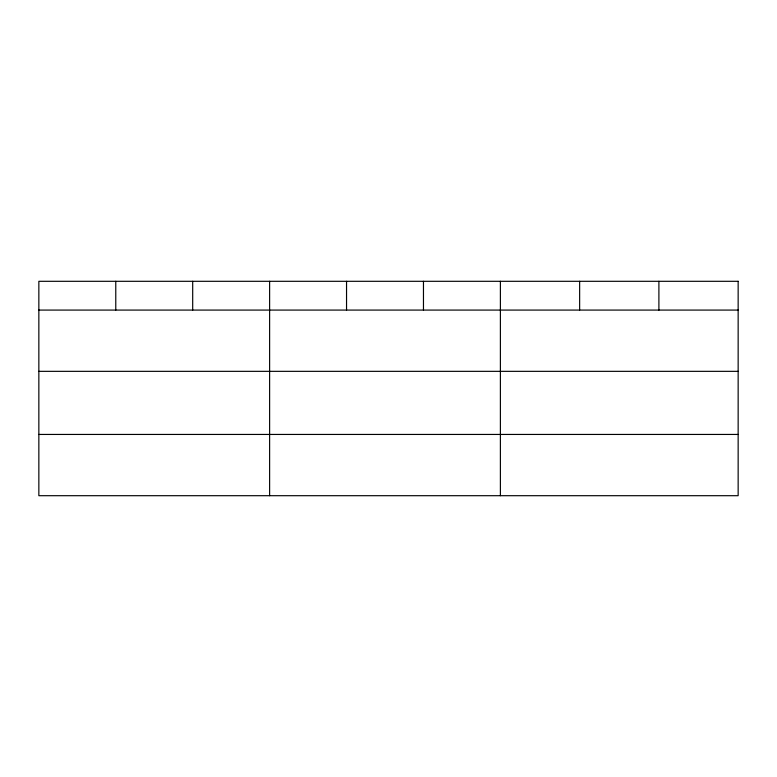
<?xml version="1.0" encoding="UTF-8"?>
<svg xmlns="http://www.w3.org/2000/svg" width="777" height="777" viewBox="0 0 777 777"><rect width="100%" height="100%" fill="white"/><g stroke="black" fill="none" stroke-linecap="round" stroke-linejoin="round"><path stroke-width="1.17" d="M38.85 310.081L738.15 310.081M38.85 371.338L738.15 371.338M38.85 434.44L738.15 434.44M658.896 281.303L658.896 310.081M579.642 281.303L579.642 310.081M500.388 281.303L500.388 495.697M423.465 281.303L423.465 310.081M346.542 281.303L346.542 310.081M269.619 281.303L269.619 495.697M192.696 281.303L192.696 310.081M115.773 281.303L115.773 310.081M738.15 281.303L38.85 281.303L38.85 495.697L738.15 495.697L738.15 281.303"/></g></svg>
